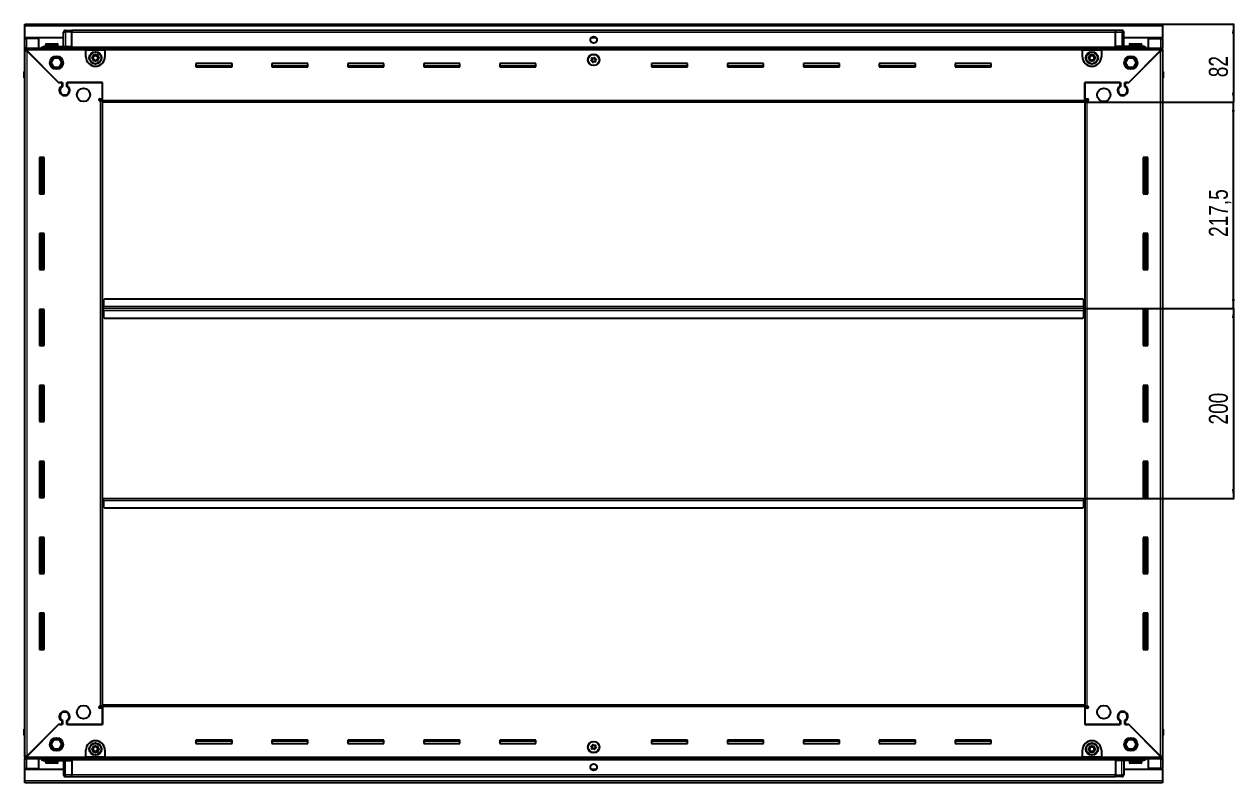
# Model space of a CAD drawing. Header units: millimetres. Extents: x 1319 to 6287, y -1438 to 1764.
# Drawn here: x 5012 to 6287, y 777 to 1576 of the extents above; entities that cross this region are included whole.
import ezdxf

# ---------------------------------------------------------------- set-up
doc = ezdxf.new("R2010")
doc.units = ezdxf.units.MM
doc.layers.add('FORMAT', color=7, linetype='Continuous')
doc.styles.add('SLDTEXTSTYLE0', font='TXT', dxfattribs={"width": 0.75})
doc.dimstyles.new('SLDDIMSTYLE0', dxfattribs={"dimtxt": 20, "dimasz": 10, "dimexe": 0, "dimexo": 0.0625, "dimgap": 5, "dimtad": 2, "dimdec": 1, "dimrnd": 1e-09, "dimzin": 12, "dimdsep": 46, "dimtxsty": 'SLDTEXTSTYLE0', "dimsah": 1, "dimcen": 0.09, "dimadec": 0, "dimazin": 3, "dimtfac": 1, "dimtofl": 0, "dimtmove": 0, "dimatfit": 3, "dimfxl": 0, "dimfrac": 2, "dimtolj": 1, "dimtzin": 12, "dimarcsym": 0})

# ---------------------------------------------------------------- blocks, each defined once
blk = doc.blocks.new('_D_6')
at = {"layer": 'FORMAT'}
for p, q in [((6211.4, 1575.8), (6286.9, 1575.8)), ((6285.9, 1575.8), (6285.9, 1493.8)), ((6129.4, 1493.8), (6286.9, 1493.8))]:
    blk.add_line(p, q, dxfattribs=at)
for points in [[(6285.9, 1575.8), (6284.4, 1565.8), (6287.4, 1565.8)], [(6285.9, 1493.8), (6287.4, 1503.8), (6284.4, 1503.8)]]:
    blk.add_solid(points, dxfattribs=at)
at = {"layer": 'FORMAT', "insert": (6260.1, 1520), "char_height": 20, "attachment_point": 1, "rotation": 90, "style": 'SLDTEXTSTYLE0'}
blk.add_mtext('82', dxfattribs=at)
blk = doc.blocks.new('_D_7')
at = {"layer": 'FORMAT'}
for p, q in [((6129.4, 1493.8), (6286.9, 1493.8)), ((6285.9, 1276.3), (6285.9, 1493.8)), ((6128.4, 1276.3), (6286.9, 1276.3))]:
    blk.add_line(p, q, dxfattribs=at)
for points in [[(6285.9, 1493.8), (6284.4, 1483.8), (6287.4, 1483.8)], [(6285.9, 1276.3), (6287.4, 1286.3), (6284.4, 1286.3)]]:
    blk.add_solid(points, dxfattribs=at)
at = {"layer": 'FORMAT', "insert": (6260.1, 1351.8), "char_height": 20, "attachment_point": 1, "rotation": 90, "style": 'SLDTEXTSTYLE0'}
blk.add_mtext('217,5', dxfattribs=at)
blk = doc.blocks.new('_D_8')
at = {"layer": 'FORMAT'}
for p, q in [((6128.4, 1276.3), (6286.9, 1276.3)), ((6285.9, 1276.3), (6285.9, 1076.3)), ((6128.4, 1076.3), (6286.9, 1076.3))]:
    blk.add_line(p, q, dxfattribs=at)
for points in [[(6285.9, 1276.3), (6284.4, 1266.3), (6287.4, 1266.3)], [(6285.9, 1076.3), (6287.4, 1086.3), (6284.4, 1086.3)]]:
    blk.add_solid(points, dxfattribs=at)
at = {"layer": 'FORMAT', "insert": (6260.1, 1154.2), "char_height": 20, "attachment_point": 1, "rotation": 90, "style": 'SLDTEXTSTYLE0'}
blk.add_mtext('200', dxfattribs=at)

msp = doc.modelspace()

# ---------------------------------------------------------------- linework, layer by layer
at = {"color": 7, "linetype": 'Continuous', "lineweight": 25}
for p, q in [((5012.39, 1573.72), (5012.39, 1575.82)), ((5012.39, 1575.82), (6211.39, 1575.82)), ((5012.39, 1561.32), (5012.39, 1573.72)), ((5055.39, 1569.32), (5061.89, 1569.32)), ((5055.39, 1569.32), (5061.89, 1569.32)), ((5061.89, 1569.32), (5061.89, 1569.32)), ((5061.89, 1569.32), (5061.89, 1569.32)), ((5061.89, 1569.32), (5061.89, 1567.32)), ((6161.89, 1569.17), (5061.89, 1569.17)), ((6161.89, 1569.32), (6161.89, 1569.32)), ((6168.39, 1569.32), (6161.89, 1569.32)), ((6168.39, 1569.32), (6161.89, 1569.32)), ((6161.89, 1569.32), (6161.89, 1567.32)), ((6211.39, 1575.82), (6211.39, 1573.72)), ((6211.39, 1573.72), (6211.39, 1561.32)), ((5053.39, 1561.32), (5012.39, 1561.32)), ((5012.39, 1560.82), (5012.39, 1561.32)), ((5012.39, 1550.57), (5012.39, 1560.82)), ((5012.39, 1560.82), (5014.49, 1560.82)), ((5013.89, 1560.82), (5013.89, 1561.32)), ((5027.39, 1560.82), (5014.49, 1560.82)), ((5027.39, 1550.57), (5027.39, 1560.82)), ((5053.39, 1552.32), (5053.39, 1567.32)), ((5054.07, 1568.82), (5054.07, 1568.82)), ((5061.89, 1552.32), (5061.89, 1567.32)), ((5614.76, 1561.32), (5609.02, 1561.32)), ((6161.89, 1552.32), (6161.89, 1567.32)), ((6170.39, 1567.32), (6170.39, 1567.32)), ((6170.39, 1552.32), (6170.39, 1567.32)), ((6211.39, 1561.32), (6170.39, 1561.32)), ((6196.39, 1550.57), (6196.39, 1560.82)), ((6196.39, 1560.82), (6209.29, 1560.82)), ((6209.29, 1560.82), (6211.39, 1560.82)), ((6209.89, 1560.82), (6209.89, 1561.32)), ((6211.39, 1560.82), (6211.39, 1561.32)), ((6211.39, 1560.82), (6211.39, 1550.57)), ((5012.39, 1549.07), (5012.39, 1550.57)), ((5012.39, 1550.57), (5013.39, 1550.57)), ((5012.39, 1548.57), (5012.39, 1549.07)), ((5012.39, 1549.07), (5013.39, 1549.07)), ((5012.39, 804.07), (5012.39, 1548.57)), ((5013.89, 1548.57), (5012.39, 1548.57)), ((5013.39, 1550.57), (5076.89, 1550.57)), ((5013.39, 1549.07), (5013.39, 1550.57)), ((5013.99, 1548.47), (5047.89, 1514.57)), ((5048.59, 1513.87), (5014.49, 1547.97)), ((5032.89, 1552.32), (5061.89, 1552.32)), ((5034.39, 1554.22), (5034.39, 1552.32)), ((5035.19, 1555.02), (5046.59, 1555.02)), ((5047.39, 1552.32), (5047.39, 1554.22)), ((5061.81, 1550.57), (5061.89, 1552.29)), ((5061.89, 1552.32), (5061.89, 1551.82)), ((5061.89, 1551.17), (6161.89, 1551.17)), ((5076.89, 1548.47), (5076.89, 1550.57)), ((5076.89, 1550.57), (5096.89, 1550.57)), ((5076.89, 1549.07), (5096.89, 1549.07)), ((5076.89, 1541.57), (5076.89, 1548.47)), ((5096.89, 1550.57), (5096.89, 1548.47)), ((5096.89, 1550.57), (6126.89, 1550.57)), ((5096.89, 1548.47), (5096.89, 1541.57)), ((6126.89, 1548.47), (6126.89, 1550.57)), ((6126.89, 1550.57), (6146.89, 1550.57)), ((6126.89, 1549.07), (6146.89, 1549.07)), ((6126.89, 1541.57), (6126.89, 1548.47)), ((6146.89, 1550.57), (6146.89, 1548.47)), ((6146.89, 1550.57), (6210.39, 1550.57)), ((6146.89, 1548.47), (6146.89, 1541.57)), ((6161.89, 1552.32), (6161.89, 1551.82)), ((6190.89, 1552.32), (6161.89, 1552.32)), ((6161.89, 1552.29), (6161.96, 1550.57)), ((6209.29, 1547.97), (6175.19, 1513.87)), ((6175.89, 1514.57), (6209.79, 1548.47)), ((6176.39, 1554.22), (6176.39, 1552.32)), ((6177.19, 1555.02), (6188.59, 1555.02)), ((6189.39, 1552.32), (6189.39, 1554.22)), ((6209.89, 1548.57), (6211.39, 1548.57)), ((6210.39, 1549.07), (6210.39, 1550.57)), ((6210.39, 1550.57), (6211.39, 1550.57)), ((6210.39, 1549.07), (6211.39, 1549.07)), ((6211.39, 1549.07), (6211.39, 1550.57)), ((6211.39, 1549.07), (6211.39, 1548.57)), ((6211.39, 1548.57), (6211.39, 804.07)), ((5230.89, 1534.32), (5192.89, 1534.32)), ((5192.89, 1534.32), (5192.89, 1530.82)), ((5230.89, 1531.57), (5192.89, 1531.57)), ((5192.89, 1530.82), (5230.89, 1530.82)), ((5230.89, 1530.82), (5230.89, 1534.32)), ((5310.89, 1534.32), (5272.89, 1534.32)), ((5272.89, 1534.32), (5272.89, 1530.82)), ((5310.89, 1531.57), (5272.89, 1531.57)), ((5272.89, 1530.82), (5310.89, 1530.82)), ((5310.89, 1530.82), (5310.89, 1534.32)), ((5390.89, 1534.32), (5352.89, 1534.32)), ((5352.89, 1534.32), (5352.89, 1530.82)), ((5390.89, 1531.57), (5352.89, 1531.57)), ((5352.89, 1530.82), (5390.89, 1530.82)), ((5390.89, 1530.82), (5390.89, 1534.32)), ((5470.89, 1534.32), (5432.89, 1534.32)), ((5432.89, 1534.32), (5432.89, 1530.82)), ((5470.89, 1531.57), (5432.89, 1531.57)), ((5432.89, 1530.82), (5470.89, 1530.82)), ((5470.89, 1530.82), (5470.89, 1534.32)), ((5550.89, 1534.32), (5512.89, 1534.32)), ((5512.89, 1534.32), (5512.89, 1530.82)), ((5550.89, 1531.57), (5512.89, 1531.57)), ((5512.89, 1530.82), (5550.89, 1530.82)), ((5550.89, 1530.82), (5550.89, 1534.32)), ((5710.89, 1534.32), (5672.89, 1534.32)), ((5672.89, 1534.32), (5672.89, 1530.82)), ((5710.89, 1531.57), (5672.89, 1531.57)), ((5672.89, 1530.82), (5710.89, 1530.82)), ((5710.89, 1530.82), (5710.89, 1534.32)), ((5790.89, 1534.32), (5752.89, 1534.32)), ((5752.89, 1534.32), (5752.89, 1530.82)), ((5790.89, 1531.57), (5752.89, 1531.57)), ((5752.89, 1530.82), (5790.89, 1530.82)), ((5790.89, 1530.82), (5790.89, 1534.32)), ((5870.89, 1534.32), (5832.89, 1534.32)), ((5832.89, 1534.32), (5832.89, 1530.82)), ((5870.89, 1531.57), (5832.89, 1531.57)), ((5832.89, 1530.82), (5870.89, 1530.82)), ((5870.89, 1530.82), (5870.89, 1534.32)), ((5950.89, 1534.32), (5912.89, 1534.32)), ((5912.89, 1534.32), (5912.89, 1530.82)), ((5950.89, 1531.57), (5912.89, 1531.57)), ((5912.89, 1530.82), (5950.89, 1530.82)), ((5950.89, 1530.82), (5950.89, 1534.32)), ((6030.89, 1534.32), (5992.89, 1534.32)), ((5992.89, 1534.32), (5992.89, 1530.82)), ((6030.89, 1531.57), (5992.89, 1531.57)), ((5992.89, 1530.82), (6030.89, 1530.82)), ((6030.89, 1530.82), (6030.89, 1534.32)), ((5011.89, 1525.82), (5011.89, 1519.32)), ((5011.89, 1519.32), (5011.89, 1525.82)), ((5011.89, 1519.32), (5011.89, 1519.32)), ((5012.39, 1519.32), (5011.89, 1519.32)), ((5012.04, 1519.32), (5012.04, 833.32)), ((6211.39, 1527.15), (6211.39, 1527.15)), ((6211.39, 1519.32), (6211.89, 1519.32)), ((6211.74, 833.32), (6211.74, 1519.32)), ((6211.89, 1525.82), (6211.89, 1519.32)), ((6211.89, 1519.32), (6211.89, 1525.82)), ((6211.89, 1519.32), (6211.89, 1519.32)), ((6211.89, 1519.32), (6211.89, 1519.32)), ((5047.89, 1514.57), (5052.09, 1514.57)), ((5049.29, 1514.57), (5048.59, 1513.87)), ((5051.39, 1514.57), (5049.29, 1514.57)), ((5051.39, 1514.57), (5051.39, 1510.68)), ((5052.09, 1514.57), (5052.09, 1510.29)), ((5056.69, 1514.57), (5094.39, 1514.57)), ((5056.69, 1510.29), (5056.69, 1514.57)), ((5057.39, 1510.68), (5057.39, 1514.57)), ((5094.39, 1514.57), (5057.39, 1514.57)), ((5094.39, 1495.92), (5094.39, 1514.57)), ((5094.39, 1497.32), (5094.39, 1514.57)), ((6129.39, 1514.57), (6167.09, 1514.57)), ((6129.39, 1495.92), (6129.39, 1514.57)), ((6129.39, 1514.57), (6129.39, 1497.32)), ((6166.39, 1514.57), (6129.39, 1514.57)), ((6166.39, 1514.57), (6166.39, 1510.68)), ((6167.09, 1514.57), (6167.09, 1510.29)), ((6171.69, 1514.57), (6175.89, 1514.57)), ((6171.69, 1510.29), (6171.69, 1514.57)), ((6174.49, 1514.57), (6172.39, 1514.57)), ((6172.39, 1510.68), (6172.39, 1514.57)), ((6175.19, 1513.87), (6174.49, 1514.57)), ((5052.39, 1501.71), (5052.39, 1500.95)), ((5091.54, 1497.32), (5094.39, 1497.32)), ((5092.29, 1495.32), (5091.54, 1495.32)), ((5092.29, 1495.32), (5094.39, 1495.32)), ((5094.39, 1496.32), (5092.39, 1496.32)), ((5092.39, 1496.32), (5092.39, 1495.32)), ((5094.39, 1493.82), (5094.39, 1495.92)), ((6129.39, 1493.82), (5094.39, 1493.82)), ((5094.39, 858.82), (5094.39, 1493.82)), ((6129.39, 1497.32), (6132.24, 1497.32)), ((6131.39, 1496.32), (6129.39, 1496.32)), ((6129.39, 1495.92), (6129.39, 1493.82)), ((6129.39, 1495.32), (6131.49, 1495.32)), ((6129.39, 1493.82), (6129.39, 858.82)), ((6131.39, 1495.32), (6131.39, 1496.32)), ((6132.24, 1495.32), (6131.49, 1495.32)), ((6171.39, 1501.71), (6171.39, 1500.95)), ((5032.89, 1435.32), (5027.89, 1435.32)), ((5027.89, 1435.32), (5027.89, 1397.32)), ((5030.04, 1397.32), (5030.04, 1435.32)), ((5031.83, 1397.32), (5031.83, 1435.32)), ((5031.87, 1397.32), (5031.87, 1435.32)), ((5032.89, 1397.32), (5032.89, 1435.32)), ((6190.89, 1435.32), (6190.89, 1397.32)), ((6195.89, 1435.32), (6190.89, 1435.32)), ((6191.91, 1435.32), (6191.91, 1397.32)), ((6191.95, 1435.32), (6191.95, 1397.32)), ((6193.74, 1435.32), (6193.74, 1397.32)), ((6195.89, 1397.32), (6195.89, 1435.32)), ((5027.89, 1397.32), (5032.89, 1397.32)), ((6190.89, 1397.32), (6195.89, 1397.32)), ((5032.89, 1355.32), (5027.89, 1355.32)), ((5027.89, 1355.32), (5027.89, 1317.32)), ((5030.04, 1317.32), (5030.04, 1355.32)), ((5031.83, 1317.32), (5031.83, 1355.32)), ((5031.87, 1317.32), (5031.87, 1355.32)), ((5032.89, 1317.32), (5032.89, 1355.32)), ((6190.89, 1355.32), (6190.89, 1317.32)), ((6195.89, 1355.32), (6190.89, 1355.32)), ((6191.91, 1355.32), (6191.91, 1317.32)), ((6191.95, 1355.32), (6191.95, 1317.32)), ((6193.74, 1355.32), (6193.74, 1317.32)), ((6195.89, 1317.32), (6195.89, 1355.32)), ((5027.89, 1317.32), (5032.89, 1317.32)), ((6190.89, 1317.32), (6195.89, 1317.32)), ((5095.14, 1276.32), (5094.39, 1276.32)), ((5095.39, 1279.17), (5095.14, 1279.17)), ((5095.14, 1279.17), (5095.14, 1276.32)), ((5095.14, 1276.32), (5095.14, 1273.47)), ((5096.39, 1286.32), (5095.39, 1285.32)), ((5095.39, 1285.32), (5095.39, 1278.42)), ((5095.39, 1276.32), (5095.39, 1278.42)), ((6128.39, 1276.32), (5095.39, 1276.32)), ((5095.39, 1274.22), (5095.39, 1276.32)), ((6127.39, 1286.32), (5096.39, 1286.32)), ((6128.39, 1285.32), (6127.39, 1286.32)), ((6128.39, 1278.42), (6128.39, 1285.32)), ((6128.64, 1279.17), (6128.39, 1279.17)), ((6128.39, 1278.42), (6128.39, 1276.32)), ((6128.39, 1276.32), (6128.39, 1274.22)), ((6128.64, 1276.32), (6128.64, 1279.17)), ((6129.39, 1276.32), (6128.64, 1276.32)), ((6128.64, 1273.47), (6128.64, 1276.32)), ((5032.89, 1275.32), (5027.89, 1275.32)), ((5027.89, 1275.32), (5027.89, 1237.32)), ((5030.04, 1237.32), (5030.04, 1275.32)), ((5031.83, 1237.32), (5031.83, 1275.32)), ((5031.87, 1237.32), (5031.87, 1275.32)), ((5032.89, 1237.32), (5032.89, 1275.32)), ((5095.14, 1273.47), (5095.39, 1273.47)), ((5095.39, 1274.22), (5095.39, 1267.32)), ((5095.39, 1267.32), (5096.39, 1266.32)), ((5096.39, 1266.32), (6127.39, 1266.32)), ((6127.39, 1266.32), (6128.39, 1267.32)), ((6128.39, 1267.32), (6128.39, 1274.22)), ((6128.39, 1273.47), (6128.64, 1273.47)), ((6190.89, 1275.32), (6190.89, 1237.32)), ((6195.89, 1275.32), (6190.89, 1275.32)), ((6191.91, 1275.32), (6191.91, 1237.32)), ((6191.95, 1275.32), (6191.95, 1237.32)), ((6193.74, 1275.32), (6193.74, 1237.32)), ((6195.89, 1237.32), (6195.89, 1275.32)), ((5027.89, 1237.32), (5032.89, 1237.32)), ((6190.89, 1237.32), (6195.89, 1237.32)), ((5032.89, 1195.32), (5027.89, 1195.32)), ((5027.89, 1195.32), (5027.89, 1157.32)), ((5030.04, 1157.32), (5030.04, 1195.32)), ((5031.83, 1157.32), (5031.83, 1195.32)), ((5031.87, 1157.32), (5031.87, 1195.32)), ((5032.89, 1157.32), (5032.89, 1195.32)), ((6190.89, 1195.32), (6190.89, 1157.32)), ((6195.89, 1195.32), (6190.89, 1195.32)), ((6191.91, 1195.32), (6191.91, 1157.32)), ((6191.95, 1195.32), (6191.95, 1157.32)), ((6193.74, 1195.32), (6193.74, 1157.32)), ((6195.89, 1157.32), (6195.89, 1195.32)), ((5027.89, 1157.32), (5032.89, 1157.32)), ((6190.89, 1157.32), (6195.89, 1157.32)), ((5032.89, 1115.32), (5027.89, 1115.32)), ((5027.89, 1115.32), (5027.89, 1077.32)), ((5030.04, 1077.32), (5030.04, 1115.32)), ((5031.83, 1077.32), (5031.83, 1115.32)), ((5031.87, 1077.32), (5031.87, 1115.32)), ((5032.89, 1077.32), (5032.89, 1115.32)), ((6190.89, 1115.32), (6190.89, 1077.32)), ((6195.89, 1115.32), (6190.89, 1115.32)), ((6191.91, 1115.32), (6191.91, 1077.32)), ((6191.95, 1115.32), (6191.95, 1077.32)), ((6193.74, 1115.32), (6193.74, 1077.32)), ((6195.89, 1077.32), (6195.89, 1115.32)), ((5027.89, 1077.32), (5032.89, 1077.32)), ((5094.39, 1076.32), (5095.14, 1076.32)), ((5095.14, 1076.32), (5095.14, 1073.47)), ((5095.14, 1073.47), (5095.39, 1073.47)), ((5095.39, 1074.22), (5095.39, 1076.32)), ((5095.39, 1076.32), (6128.39, 1076.32)), ((5095.39, 1074.22), (5095.39, 1067.32)), ((6128.39, 1076.32), (6128.39, 1074.22)), ((6128.39, 1067.32), (6128.39, 1074.22)), ((6128.39, 1073.47), (6128.64, 1073.47)), ((6128.64, 1073.47), (6128.64, 1076.32)), ((6128.64, 1076.32), (6129.39, 1076.32)), ((6190.89, 1077.32), (6195.89, 1077.32)), ((5095.39, 1067.32), (5096.39, 1066.32)), ((5096.39, 1066.32), (6127.39, 1066.32)), ((6127.39, 1066.32), (6128.39, 1067.32)), ((5032.89, 1035.32), (5027.89, 1035.32)), ((5027.89, 1035.32), (5027.89, 997.32)), ((5030.04, 997.32), (5030.04, 1035.32)), ((5031.83, 997.32), (5031.83, 1035.32)), ((5031.87, 997.32), (5031.87, 1035.32)), ((5032.89, 997.32), (5032.89, 1035.32)), ((6190.89, 1035.32), (6190.89, 997.32)), ((6195.89, 1035.32), (6190.89, 1035.32)), ((6191.91, 1035.32), (6191.91, 997.32)), ((6191.95, 1035.32), (6191.95, 997.32)), ((6193.74, 1035.32), (6193.74, 997.32)), ((6195.89, 997.32), (6195.89, 1035.32)), ((5027.89, 997.32), (5032.89, 997.32)), ((6190.89, 997.32), (6195.89, 997.32)), ((5032.89, 955.32), (5027.89, 955.32)), ((5027.89, 955.32), (5027.89, 917.32)), ((5030.04, 917.32), (5030.04, 955.32)), ((5031.83, 917.32), (5031.83, 955.32)), ((5031.87, 917.32), (5031.87, 955.32)), ((5032.89, 917.32), (5032.89, 955.32)), ((6190.89, 955.32), (6190.89, 917.32)), ((6195.89, 955.32), (6190.89, 955.32)), ((6191.91, 955.32), (6191.91, 917.32)), ((6191.95, 955.32), (6191.95, 917.32)), ((6193.74, 955.32), (6193.74, 917.32)), ((6195.89, 917.32), (6195.89, 955.32)), ((5027.89, 917.32), (5032.89, 917.32)), ((6190.89, 917.32), (6195.89, 917.32)), ((5091.54, 857.32), (5092.29, 857.32)), ((5094.39, 855.32), (5091.54, 855.32)), ((5094.39, 857.32), (5092.29, 857.32)), ((5092.39, 857.32), (5092.39, 856.32)), ((5092.39, 856.32), (5094.39, 856.32)), ((5094.39, 856.72), (5094.39, 858.82)), ((5094.39, 858.82), (6129.39, 858.82)), ((5094.39, 856.72), (5094.39, 838.07)), ((5094.39, 838.07), (5094.39, 855.32)), ((6129.39, 858.82), (6129.39, 856.72)), ((6131.49, 857.32), (6129.39, 857.32)), ((6129.39, 856.72), (6129.39, 838.07)), ((6129.39, 856.32), (6131.39, 856.32)), ((6129.39, 855.32), (6129.39, 838.07)), ((6132.24, 855.32), (6129.39, 855.32)), ((6131.39, 856.32), (6131.39, 857.32)), ((6131.49, 857.32), (6132.24, 857.32)), ((5051.39, 841.96), (5051.39, 838.07)), ((5052.09, 842.36), (5052.09, 838.07)), ((5052.39, 851.7), (5052.39, 850.94)), ((5056.69, 838.07), (5056.69, 842.36)), ((5057.39, 838.07), (5057.39, 841.96)), ((6166.39, 841.96), (6166.39, 838.07)), ((6167.09, 842.36), (6167.09, 838.07)), ((6171.39, 851.7), (6171.39, 850.94)), ((6171.69, 838.07), (6171.69, 842.36)), ((6172.39, 838.07), (6172.39, 841.96)), ((5011.89, 833.32), (5011.89, 833.32)), ((5011.89, 826.82), (5011.89, 833.32)), ((5011.89, 833.32), (5011.89, 833.32)), ((5011.89, 833.32), (5011.89, 826.82)), ((5012.39, 833.32), (5011.89, 833.32)), ((5047.89, 838.07), (5013.99, 804.17)), ((5014.49, 804.67), (5048.59, 838.77)), ((5052.09, 838.07), (5047.89, 838.07)), ((5048.59, 838.77), (5049.29, 838.07)), ((5049.29, 838.07), (5051.39, 838.07)), ((5094.39, 838.07), (5056.69, 838.07)), ((5057.39, 838.07), (5094.39, 838.07)), ((6167.09, 838.07), (6129.39, 838.07)), ((6129.39, 838.07), (6166.39, 838.07)), ((6175.89, 838.07), (6171.69, 838.07)), ((6172.39, 838.07), (6174.49, 838.07)), ((6174.49, 838.07), (6175.19, 838.77)), ((6175.19, 838.77), (6209.29, 804.67)), ((6209.79, 804.17), (6175.89, 838.07)), ((6211.39, 833.32), (6211.89, 833.32)), ((6211.89, 833.32), (6211.89, 833.32)), ((6211.89, 826.82), (6211.89, 833.32)), ((6211.89, 833.32), (6211.89, 826.82)), ((5012.39, 825.5), (5012.39, 825.5)), ((5230.89, 821.82), (5192.89, 821.82)), ((5192.89, 821.82), (5192.89, 818.32)), ((5192.89, 821.07), (5230.89, 821.07)), ((5192.89, 818.32), (5230.89, 818.32)), ((5230.89, 818.32), (5230.89, 821.82)), ((5310.89, 821.82), (5272.89, 821.82)), ((5272.89, 821.82), (5272.89, 818.32)), ((5272.89, 821.07), (5310.89, 821.07)), ((5272.89, 818.32), (5310.89, 818.32)), ((5310.89, 818.32), (5310.89, 821.82)), ((5390.89, 821.82), (5352.89, 821.82)), ((5352.89, 821.82), (5352.89, 818.32)), ((5352.89, 821.07), (5390.89, 821.07)), ((5352.89, 818.32), (5390.89, 818.32)), ((5390.89, 818.32), (5390.89, 821.82)), ((5470.89, 821.82), (5432.89, 821.82)), ((5432.89, 821.82), (5432.89, 818.32)), ((5432.89, 821.07), (5470.89, 821.07)), ((5432.89, 818.32), (5470.89, 818.32)), ((5470.89, 818.32), (5470.89, 821.82)), ((5550.89, 821.82), (5512.89, 821.82)), ((5512.89, 821.82), (5512.89, 818.32)), ((5512.89, 821.07), (5550.89, 821.07)), ((5512.89, 818.32), (5550.89, 818.32)), ((5550.89, 818.32), (5550.89, 821.82)), ((5710.89, 821.82), (5672.89, 821.82)), ((5672.89, 821.82), (5672.89, 818.32)), ((5672.89, 821.07), (5710.89, 821.07)), ((5672.89, 818.32), (5710.89, 818.32)), ((5710.89, 818.32), (5710.89, 821.82)), ((5790.89, 821.82), (5752.89, 821.82)), ((5752.89, 821.82), (5752.89, 818.32)), ((5752.89, 821.07), (5790.89, 821.07)), ((5752.89, 818.32), (5790.89, 818.32)), ((5790.89, 818.32), (5790.89, 821.82)), ((5870.89, 821.82), (5832.89, 821.82)), ((5832.89, 821.82), (5832.89, 818.32)), ((5832.89, 821.07), (5870.89, 821.07)), ((5832.89, 818.32), (5870.89, 818.32)), ((5870.89, 818.32), (5870.89, 821.82)), ((5950.89, 821.82), (5912.89, 821.82)), ((5912.89, 821.82), (5912.89, 818.32)), ((5912.89, 821.07), (5950.89, 821.07)), ((5912.89, 818.32), (5950.89, 818.32)), ((5950.89, 818.32), (5950.89, 821.82)), ((6030.89, 821.82), (5992.89, 821.82)), ((5992.89, 821.82), (5992.89, 818.32)), ((5992.89, 821.07), (6030.89, 821.07)), ((5992.89, 818.32), (6030.89, 818.32)), ((6030.89, 818.32), (6030.89, 821.82)), ((5012.39, 803.57), (5012.39, 804.07)), ((5013.89, 804.07), (5012.39, 804.07)), ((5076.89, 804.17), (5076.89, 811.07)), ((5076.89, 802.07), (5076.89, 804.17)), ((5096.89, 811.07), (5096.89, 804.17)), ((5096.89, 804.17), (5096.89, 802.07)), ((6126.89, 804.17), (6126.89, 811.07)), ((6126.89, 802.07), (6126.89, 804.17)), ((6146.89, 811.07), (6146.89, 804.17)), ((6146.89, 804.17), (6146.89, 802.07)), ((6209.89, 804.07), (6211.39, 804.07)), ((6211.39, 804.07), (6211.39, 803.57)), ((5012.39, 803.57), (5012.39, 802.07)), ((5013.39, 803.57), (5012.39, 803.57)), ((5012.39, 791.82), (5012.39, 802.07)), ((5013.39, 802.07), (5012.39, 802.07)), ((5014.49, 791.82), (5012.39, 791.82)), ((5012.39, 791.32), (5012.39, 791.82)), ((5012.39, 778.92), (5012.39, 791.32)), ((5012.39, 791.32), (5053.39, 791.32)), ((5013.39, 803.57), (5013.39, 802.07)), ((5076.89, 802.07), (5013.39, 802.07)), ((5013.89, 791.32), (5013.89, 791.82)), ((5014.49, 791.82), (5027.39, 791.82)), ((5027.39, 791.82), (5027.39, 802.07)), ((5032.89, 800.32), (5061.89, 800.32)), ((5034.39, 800.32), (5034.39, 798.42)), ((5038.96, 797.62), (5035.19, 797.62)), ((5046.59, 797.62), (5038.96, 797.62)), ((5047.39, 798.42), (5047.39, 800.32)), ((5053.39, 800.32), (5053.39, 785.32)), ((5061.89, 800.36), (5061.81, 802.07)), ((6161.89, 801.47), (5061.89, 801.47)), ((5061.89, 800.32), (5061.89, 800.82)), ((5061.89, 800.32), (5061.89, 785.32)), ((5096.89, 803.57), (5076.89, 803.57)), ((5096.89, 802.07), (5076.89, 802.07)), ((6126.89, 802.07), (5096.89, 802.07)), ((5609.02, 791.32), (5614.76, 791.32)), ((6146.89, 803.57), (6126.89, 803.57)), ((6146.89, 802.07), (6126.89, 802.07)), ((6210.39, 802.07), (6146.89, 802.07)), ((6161.96, 802.07), (6161.89, 800.36)), ((6161.89, 800.32), (6161.89, 800.82)), ((6190.89, 800.32), (6161.89, 800.32)), ((6161.89, 800.32), (6161.89, 785.32)), ((6170.39, 800.32), (6170.39, 785.32)), ((6170.39, 791.32), (6211.39, 791.32)), ((6176.39, 800.32), (6176.39, 798.42)), ((6184.18, 797.62), (6177.19, 797.62)), ((6188.59, 797.62), (6184.18, 797.62)), ((6189.39, 798.42), (6189.39, 800.32)), ((6196.39, 791.82), (6196.39, 802.07)), ((6209.29, 791.82), (6196.39, 791.82)), ((6211.39, 791.82), (6209.29, 791.82)), ((6209.89, 791.32), (6209.89, 791.82)), ((6210.39, 803.57), (6210.39, 802.07)), ((6211.39, 803.57), (6210.39, 803.57)), ((6211.39, 802.07), (6210.39, 802.07)), ((6211.39, 803.57), (6211.39, 802.07)), ((6211.39, 802.07), (6211.39, 791.82)), ((6211.39, 791.32), (6211.39, 791.82)), ((6211.39, 791.32), (6211.39, 778.92)), ((5012.39, 776.82), (5012.39, 778.92)), ((5053.39, 785.32), (5053.39, 785.32)), ((5055.39, 783.32), (5061.89, 783.32)), ((5055.39, 783.32), (5061.89, 783.32)), ((5061.89, 783.32), (5061.89, 785.32)), ((5061.89, 783.47), (6161.89, 783.47)), ((5061.89, 783.32), (5061.89, 783.32)), ((6161.89, 783.32), (6161.89, 785.32)), ((6161.89, 783.32), (6161.89, 783.32)), ((6168.39, 783.32), (6161.89, 783.32)), ((6161.89, 783.32), (6161.89, 783.32)), ((6168.39, 783.32), (6161.89, 783.32)), ((6169.71, 783.82), (6169.71, 783.82)), ((6211.39, 778.92), (6211.39, 776.82)), ((6211.39, 776.82), (5012.39, 776.82))]:
    msp.add_line(p, q, dxfattribs=at)
at = {"color": 8, "linetype": 'Continuous', "lineweight": 18}
for p, q in [((6211.39, 1573.72), (5012.39, 1573.72)), ((5055.39, 1569.32), (5055.39, 1567.32)), ((6168.39, 1569.32), (6168.39, 1567.32)), ((5014.49, 1560.82), (5014.49, 1561.32)), ((5014.49, 1550.57), (5014.49, 1560.82)), ((5053.39, 1567.32), (5055.39, 1567.32)), ((5055.39, 1567.32), (5055.39, 1552.32)), ((5061.89, 1567.32), (5055.39, 1567.32)), ((6161.89, 1567.17), (5061.89, 1567.17)), ((6161.89, 1567.32), (6168.39, 1567.32)), ((6170.39, 1567.32), (6168.39, 1567.32)), ((6168.39, 1567.32), (6168.39, 1552.32)), ((6209.29, 1561.32), (6209.29, 1560.82)), ((6209.29, 1560.82), (6209.29, 1550.57)), ((5076.89, 1548.47), (5013.99, 1548.47)), ((5014.49, 1547.97), (5014.49, 804.67)), ((5034.39, 1554.22), (5047.39, 1554.22)), ((6161.89, 1551.82), (5061.89, 1551.82)), ((6161.89, 1550.59), (5061.89, 1550.59)), ((5076.89, 1548.47), (5096.89, 1548.47)), ((6126.89, 1548.47), (5096.89, 1548.47)), ((6126.89, 1548.47), (6146.89, 1548.47)), ((6209.79, 1548.47), (6146.89, 1548.47)), ((6176.39, 1554.22), (6189.39, 1554.22)), ((6209.29, 804.67), (6209.29, 1547.97)), ((5012.39, 1525.82), (5011.89, 1525.82)), ((6211.39, 1525.82), (6211.89, 1525.82)), ((5092.29, 857.32), (5092.29, 1495.32)), ((5094.39, 1495.92), (6129.39, 1495.92)), ((6131.49, 1495.32), (6131.49, 857.32)), ((5029.39, 1435.32), (5029.39, 1397.32)), ((5030.62, 1435.32), (5030.62, 1397.32)), ((6193.15, 1397.32), (6193.15, 1435.32)), ((6194.39, 1397.32), (6194.39, 1435.32)), ((5029.39, 1355.32), (5029.39, 1317.32)), ((5030.62, 1355.32), (5030.62, 1317.32)), ((6193.15, 1317.32), (6193.15, 1355.32)), ((6194.39, 1317.32), (6194.39, 1355.32)), ((6128.39, 1278.42), (5095.39, 1278.42)), ((5029.39, 1275.32), (5029.39, 1237.32)), ((5030.62, 1275.32), (5030.62, 1237.32)), ((5095.39, 1274.22), (6128.39, 1274.22)), ((6193.15, 1237.32), (6193.15, 1275.32)), ((6194.39, 1237.32), (6194.39, 1275.32)), ((5029.39, 1195.32), (5029.39, 1157.32)), ((5030.62, 1195.32), (5030.62, 1157.32)), ((6193.15, 1157.32), (6193.15, 1195.32)), ((6194.39, 1157.32), (6194.39, 1195.32)), ((5029.39, 1115.32), (5029.39, 1077.32)), ((5030.62, 1115.32), (5030.62, 1077.32)), ((6193.15, 1077.32), (6193.15, 1115.32)), ((6194.39, 1077.32), (6194.39, 1115.32)), ((5095.39, 1074.22), (6128.39, 1074.22)), ((5029.39, 1035.32), (5029.39, 997.32)), ((5030.62, 1035.32), (5030.62, 997.32)), ((6193.15, 997.32), (6193.15, 1035.32)), ((6194.39, 997.32), (6194.39, 1035.32)), ((5029.39, 955.32), (5029.39, 917.32)), ((5030.62, 955.32), (5030.62, 917.32)), ((6193.15, 917.32), (6193.15, 955.32)), ((6194.39, 917.32), (6194.39, 955.32)), ((6129.39, 856.72), (5094.39, 856.72)), ((5012.39, 826.82), (5011.89, 826.82)), ((6211.39, 826.82), (6211.89, 826.82)), ((5013.99, 804.17), (5076.89, 804.17)), ((5096.89, 804.17), (5076.89, 804.17)), ((5096.89, 804.17), (6126.89, 804.17)), ((6146.89, 804.17), (6126.89, 804.17)), ((6146.89, 804.17), (6209.79, 804.17)), ((5014.49, 791.82), (5014.49, 802.07)), ((5014.49, 791.32), (5014.49, 791.82)), ((5038.69, 798.42), (5034.39, 798.42)), ((5047.39, 798.42), (5038.69, 798.42)), ((5055.39, 785.32), (5055.39, 800.32)), ((5061.89, 802.06), (6161.89, 802.06)), ((5061.89, 800.82), (6161.89, 800.82)), ((6168.39, 785.32), (6168.39, 800.32)), ((6184.36, 798.42), (6176.39, 798.42)), ((6189.39, 798.42), (6184.36, 798.42)), ((6209.29, 802.07), (6209.29, 791.82)), ((6209.29, 791.82), (6209.29, 791.32)), ((6211.39, 778.92), (5012.39, 778.92)), ((5053.39, 785.32), (5055.39, 785.32)), ((5055.39, 783.32), (5055.39, 785.32)), ((5061.89, 785.32), (5055.39, 785.32)), ((5061.89, 785.47), (6161.89, 785.47)), ((6161.89, 785.32), (6168.39, 785.32)), ((6170.39, 785.32), (6168.39, 785.32)), ((6168.39, 783.32), (6168.39, 785.32))]:
    msp.add_line(p, q, dxfattribs=at)
at = {"color": 7, "linetype": 'Continuous', "lineweight": 25, "flags": 128}
msp.add_lwpolyline([(6170.24, 1568.08), (6170.35, 1567.71), (6170.39, 1567.32)], dxfattribs=at)
at = {"color": 7, "linetype": 'Continuous', "lineweight": 25}
for centre, radius in [((5611.89, 1559.32), 3.5), ((5086.89, 1540.32), 6.5), ((5086.89, 1540.32), 3.46), ((5611.89, 1538.32), 6), ((5611.89, 1538.17), 5.79), ((6136.89, 1540.32), 6.5), ((6136.89, 1540.32), 3.46), ((5045.89, 1535.32), 7), ((5045.89, 1535.32), 6.03), ((5045.89, 1535.32), 5.1), ((5611.89, 1538.17), 1.85), ((6177.89, 1535.32), 7), ((6177.89, 1535.32), 6.03), ((6177.89, 1535.32), 5.1), ((5074.39, 1501.32), 7), ((6149.39, 1501.32), 7), ((5074.39, 851.32), 7), ((6149.39, 851.32), 7), ((5045.89, 817.32), 7), ((5045.89, 817.32), 6.02), ((5045.89, 817.32), 5.1), ((5086.89, 812.32), 6.5), ((5611.89, 814.32), 6), ((5611.89, 814.47), 5.79), ((6136.89, 812.32), 6.5), ((6177.89, 817.32), 7), ((6177.89, 817.32), 6.03), ((6177.89, 817.32), 5.1), ((5086.89, 812.32), 3.46), ((5611.89, 814.47), 1.85), ((6136.89, 812.32), 3.46), ((5611.89, 793.32), 3.5)]:
    msp.add_circle(centre, radius, dxfattribs=at)
at = {"color": 8, "linetype": 'Continuous', "lineweight": 18}
for centre in [(5086.89, 1540.32), (6136.89, 1540.32), (5086.89, 812.32), (6136.89, 812.32)]:
    msp.add_circle(centre, 5.7, dxfattribs=at)
at = {"color": 7, "linetype": 'Continuous', "lineweight": 25}
for centre, radius, start, end in [((5055.39, 1567.32), 2, 90, 180), ((5055.39, 1567.32), 2, 90, 131.40962), ((6168.39, 1567.32), 2, 0, 90), ((5035.19, 1554.22), 0.8, 90, 180), ((5046.59, 1554.22), 0.8, 0, 90), ((5053.19, 1552.52), 0.2, 270, 0), ((6170.59, 1552.52), 0.2, 180, 270), ((6177.19, 1554.22), 0.8, 90, 180), ((6188.59, 1554.22), 0.8, 0, 90), ((5086.89, 1541.57), 10, 180, 270), ((5086.89, 1540.32), 2.5, 134.01559, 194.01559), ((5086.89, 1540.32), 2.5, 194.01559, 254.01559), ((5086.89, 1540.32), 2.5, 74.01559, 134.01559), ((5086.89, 1540.32), 2.5, 254.01559, 314.01559), ((5086.89, 1541.57), 10, 270, 0), ((5086.89, 1540.32), 2.5, 14.01559, 74.01559), ((5086.89, 1540.32), 2.5, 314.01559, 14.01559), ((6136.89, 1541.57), 10, 180, 270), ((6136.89, 1540.32), 2.5, 160.11158, 220.11158), ((6136.89, 1540.32), 2.5, 100.11158, 160.11158), ((6136.89, 1540.32), 2.5, 220.11158, 280.11158), ((6136.89, 1540.32), 2.5, 40.11158, 100.11158), ((6136.89, 1541.57), 10, 270, 0), ((6136.89, 1540.32), 2.5, 280.11158, 340.11158), ((6136.89, 1540.32), 2.5, 340.11158, 40.11158), ((5013.89, 1525.82), 2, 138.57492, 180), ((5013.89, 1525.82), 2, 138.59038, 180), ((6209.89, 1525.82), 2, 0, 41.39416), ((5054.39, 1506.07), 5.5, 123.05573, 56.94427), ((5054.39, 1506.07), 4.8, 118.63099, 61.36901), ((6169.39, 1506.07), 5.5, 123.05573, 56.94427), ((6169.39, 1506.07), 4.8, 118.63099, 61.36901), ((5091.54, 1496.32), 1, 90, 270), ((6132.24, 1496.32), 1, 270, 90), ((5091.54, 856.32), 1, 90, 270), ((6132.24, 856.32), 1, 270, 90), ((5054.39, 846.57), 5.5, 303.05573, 236.94427), ((5054.39, 846.57), 4.8, 298.63099, 241.36901), ((6169.39, 846.57), 5.5, 303.05573, 236.94427), ((6169.39, 846.57), 4.8, 298.63099, 241.36901), ((5013.89, 826.82), 2, 180, 221.39416), ((5086.89, 811.07), 10, 90, 180), ((5086.89, 811.07), 10, 0, 90), ((6136.89, 811.07), 10, 90, 180), ((6136.89, 811.07), 10, 0, 90), ((6209.89, 826.82), 2, 318.59038, 0), ((5086.89, 812.32), 2.5, 127.47401, 187.47401), ((5086.89, 812.32), 2.5, 187.47401, 247.47401), ((5086.89, 812.32), 2.5, 67.47401, 127.47401), ((5086.89, 812.32), 2.5, 247.47401, 307.47401), ((5086.89, 812.32), 2.5, 7.47401, 67.47401), ((5086.89, 812.32), 2.5, 307.47401, 7.47401), ((6136.89, 812.32), 2.5, 147.04236, 207.04236), ((6136.89, 812.32), 2.5, 207.04236, 267.04236), ((6136.89, 812.32), 2.5, 87.04236, 147.04236), ((6136.89, 812.32), 2.5, 267.04236, 327.04236), ((6136.89, 812.32), 2.5, 27.04236, 87.04236), ((6136.89, 812.32), 2.5, 327.04236, 27.04236), ((5035.19, 798.42), 0.8, 180, 270), ((5046.59, 798.42), 0.8, 270, 360), ((5053.19, 800.12), 0.2, 0, 90), ((6170.59, 800.12), 0.2, 90, 180), ((6177.19, 798.42), 0.8, 180, 270), ((6188.59, 798.42), 0.8, 270, 360), ((5055.39, 785.32), 2, 180, 270), ((5055.39, 785.32), 2, 180, 270), ((6168.39, 785.32), 2, 270, 0)]:
    msp.add_arc(centre, radius, start, end, dxfattribs=at)
for points, knots in [([(5012.39, 1548.57), (5012.42, 1548.53), (5012.47, 1548.44), (5012.86, 1548.3), (5013.42, 1548.17), (5014, 1548.06), (5014.36, 1548), (5014.49, 1547.97)], [0, 0, 0, 0, 0.2302553, 0.4485219, 0.6667858, 0.8850496, 1, 1, 1, 1]), ([(5013.99, 1548.47), (5013.94, 1548.73), (5013.85, 1549.22), (5013.72, 1549.86), (5013.59, 1550.33), (5013.48, 1550.55), (5013.41, 1550.57), (5013.39, 1550.57)], [0, 0, 0, 0, 0.2302553, 0.4485219, 0.6667858, 0.8850496, 1, 1, 1, 1]), ([(5029.67, 1550.57), (5029.79, 1550.77), (5030.18, 1551.42), (5031.33, 1552.13), (5032.37, 1552.26), (5032.89, 1552.32)], [0, 0, 0, 0, 0.18224985, 0.59112493, 1, 1, 1, 1]), ([(5061.89, 1552.32), (5061.89, 1552.29), (5061.89, 1552.21), (5061.89, 1551.59), (5061.89, 1551.03), (5061.89, 1550.66), (5061.89, 1550.65)], [0, 0, 0, 0, 0.3302672, 0.6605344, 0.9908016, 1, 1, 1, 1]), ([(6161.89, 1552.32), (6161.89, 1552.29), (6161.89, 1552.21), (6161.89, 1551.59), (6161.89, 1551.03), (6161.89, 1550.66), (6161.89, 1550.65)], [0, 0, 0, 0, 0.3302662, 0.6605324, 0.9907986, 1, 1, 1, 1]), ([(6194.1, 1550.57), (6193.98, 1550.77), (6193.6, 1551.42), (6192.44, 1552.13), (6191.41, 1552.26), (6190.89, 1552.32)], [0, 0, 0, 0, 0.1822499, 0.5911249, 1, 1, 1, 1]), ([(6209.29, 1547.97), (6209.54, 1548.02), (6210.04, 1548.11), (6210.68, 1548.24), (6211.14, 1548.37), (6211.36, 1548.48), (6211.38, 1548.55), (6211.39, 1548.57)], [0, 0, 0, 0, 0.23025534, 0.4485219, 0.6667858, 0.88504963, 1, 1, 1, 1]), ([(6210.39, 1550.57), (6210.34, 1550.55), (6210.25, 1550.49), (6210.12, 1550.1), (6209.99, 1549.54), (6209.88, 1548.96), (6209.81, 1548.6), (6209.79, 1548.47)], [0, 0, 0, 0, 0.2302553, 0.4485219, 0.6667858, 0.8850496, 1, 1, 1, 1]), ([(5084.11, 1541.12), (5084.48, 1541.48), (5085.18, 1542.15), (5085.87, 1542.81), (5086.19, 1543.12)], [0, 0, 0, 0, 0.5346859, 1, 1, 1, 1]), ([(5084.81, 1538.32), (5084.73, 1538.65), (5084.53, 1539.45), (5084.29, 1540.42), (5084.14, 1541), (5084.11, 1541.12)], [0, 0, 0, 0, 0.3629006, 0.8668753, 1, 1, 1, 1]), ([(5087.59, 1537.52), (5087.09, 1537.66), (5086.16, 1537.93), (5085.24, 1538.19), (5084.81, 1538.32)], [0, 0, 0, 0, 0.5346859, 1, 1, 1, 1]), ([(5086.19, 1543.12), (5086.69, 1542.98), (5087.61, 1542.72), (5088.54, 1542.45), (5088.96, 1542.33)], [0, 0, 0, 0, 0.5346859, 1, 1, 1, 1]), ([(5089.66, 1539.53), (5089.29, 1539.17), (5088.6, 1538.5), (5087.91, 1537.83), (5087.59, 1537.52)], [0, 0, 0, 0, 0.5346859, 1, 1, 1, 1]), ([(5088.96, 1542.33), (5088.99, 1542.21), (5089.14, 1541.63), (5089.38, 1540.66), (5089.58, 1539.86), (5089.66, 1539.53)], [0, 0, 0, 0, 0.1331247, 0.6370994, 1, 1, 1, 1]), ([(5610, 1540.24), (5610, 1540.23), (5609.98, 1540.21), (5609.97, 1540.15), (5609.98, 1540.01), (5610.08, 1539.64), (5610.22, 1539.11), (5610.05, 1538.5), (5609.69, 1538.13), (5609.39, 1537.88), (5609.21, 1537.72), (5609.16, 1537.64), (5609.15, 1537.6), (5609.15, 1537.57), (5609.17, 1537.54), (5609.22, 1537.49), (5609.47, 1537.39), (5609.94, 1537.29), (5610.58, 1536.98), (5610.83, 1536.31), (5610.89, 1535.84), (5610.96, 1535.58), (5611, 1535.53), (5611.03, 1535.51), (5611.06, 1535.5), (5611.09, 1535.51), (5611.13, 1535.52), (5611.2, 1535.57), (5611.37, 1535.72), (5611.64, 1535.99), (5612.04, 1536.31), (5612.67, 1536.42), (5613.18, 1536.23), (5613.54, 1536.1), (5613.69, 1536.07), (5613.75, 1536.09), (5613.78, 1536.1), (5613.8, 1536.13), (5613.81, 1536.19), (5613.8, 1536.34), (5613.7, 1536.71), (5613.56, 1537.23), (5613.73, 1537.84), (5614.09, 1538.21), (5614.39, 1538.46), (5614.56, 1538.63), (5614.62, 1538.71), (5614.63, 1538.75), (5614.62, 1538.78), (5614.61, 1538.81), (5614.55, 1538.85), (5614.3, 1538.95), (5613.84, 1539.06), (5613.2, 1539.37), (5612.95, 1540.03), (5612.89, 1540.51), (5612.82, 1540.76), (5612.77, 1540.82), (5612.75, 1540.84), (5612.72, 1540.85), (5612.68, 1540.84), (5612.64, 1540.82), (5612.57, 1540.78), (5612.4, 1540.63), (5612.14, 1540.36), (5611.73, 1540.04), (5611.11, 1539.93), (5610.6, 1540.11), (5610.23, 1540.25), (5610.09, 1540.27), (5610.03, 1540.26), (5610.01, 1540.25), (5610, 1540.24)], [0, 0, 0, 0, 0.0020087, 0.00442, 0.0093647, 0.0255282, 0.0677053, 0.0957862, 0.1246456, 0.1503415, 0.1605194, 0.1633943, 0.1656965, 0.1672448, 0.1688741, 0.1707699, 0.1786058, 0.2119941, 0.2499945, 0.2879948, 0.3213831, 0.329219, 0.3311148, 0.3327441, 0.3342924, 0.3362166, 0.3385353, 0.3413178, 0.349662, 0.3753578, 0.4042173, 0.4322982, 0.4744753, 0.4906388, 0.4966691, 0.49844, 0.5, 0.5020087, 0.50442, 0.5093647, 0.5255282, 0.5677053, 0.5957862, 0.6246456, 0.6503415, 0.6605194, 0.6633943, 0.6656965, 0.6672448, 0.6688741, 0.6707699, 0.6786058, 0.7119941, 0.7499945, 0.7879948, 0.8213831, 0.829219, 0.8311148, 0.8327441, 0.8342924, 0.8362166, 0.8385353, 0.8413178, 0.849662, 0.8753578, 0.9042173, 0.9322982, 0.9744753, 0.9906388, 0.9966691, 0.99844, 1, 1, 1, 1]), ([(6134.05, 1539.82), (6134.09, 1539.93), (6134.29, 1540.5), (6134.63, 1541.43), (6134.91, 1542.21), (6135.03, 1542.53)], [0, 0, 0, 0, 0.1331247, 0.6370994, 1, 1, 1, 1]), ([(6135.91, 1537.61), (6135.57, 1538), (6134.95, 1538.74), (6134.33, 1539.48), (6134.05, 1539.82)], [0, 0, 0, 0, 0.53468586, 1, 1, 1, 1]), ([(6135.03, 1542.53), (6135.54, 1542.62), (6136.49, 1542.79), (6137.43, 1542.96), (6137.87, 1543.04)], [0, 0, 0, 0, 0.5346859, 1, 1, 1, 1]), ([(6138.75, 1538.12), (6138.24, 1538.03), (6137.29, 1537.86), (6136.35, 1537.69), (6135.91, 1537.61)], [0, 0, 0, 0, 0.5346859, 1, 1, 1, 1]), ([(6137.87, 1543.04), (6138.2, 1542.64), (6138.82, 1541.91), (6139.44, 1541.17), (6139.73, 1540.83)], [0, 0, 0, 0, 0.5346859, 1, 1, 1, 1]), ([(6139.73, 1540.83), (6139.61, 1540.51), (6139.33, 1539.73), (6138.99, 1538.8), (6138.79, 1538.23), (6138.75, 1538.12)], [0, 0, 0, 0, 0.3629006, 0.8668753, 1, 1, 1, 1]), ([(5610, 812.4), (5610.01, 812.4), (5610.04, 812.38), (5610.1, 812.38), (5610.24, 812.4), (5610.6, 812.54), (5611.11, 812.72), (5611.73, 812.61), (5612.14, 812.29), (5612.41, 812.01), (5612.59, 811.85), (5612.67, 811.81), (5612.72, 811.8), (5612.75, 811.81), (5612.77, 811.83), (5612.82, 811.88), (5612.89, 812.14), (5612.95, 812.61), (5613.2, 813.28), (5613.84, 813.59), (5614.3, 813.69), (5614.55, 813.79), (5614.61, 813.84), (5614.62, 813.87), (5614.63, 813.9), (5614.62, 813.93), (5614.6, 813.97), (5614.55, 814.04), (5614.38, 814.19), (5614.09, 814.43), (5613.73, 814.8), (5613.56, 815.41), (5613.7, 815.94), (5613.8, 816.32), (5613.81, 816.47), (5613.79, 816.52), (5613.77, 816.55), (5613.74, 816.56), (5613.68, 816.57), (5613.54, 816.54), (5613.18, 816.41), (5612.67, 816.23), (5612.04, 816.34), (5611.64, 816.66), (5611.36, 816.94), (5611.19, 817.09), (5611.1, 817.14), (5611.06, 817.15), (5611.03, 817.14), (5611, 817.12), (5610.96, 817.06), (5610.89, 816.81), (5610.83, 816.33), (5610.58, 815.67), (5609.94, 815.36), (5609.47, 815.25), (5609.22, 815.15), (5609.17, 815.11), (5609.15, 815.08), (5609.15, 815.05), (5609.16, 815.01), (5609.18, 814.98), (5609.23, 814.91), (5609.4, 814.76), (5609.69, 814.52), (5610.05, 814.14), (5610.22, 813.53), (5610.08, 813.01), (5609.98, 812.63), (5609.97, 812.48), (5609.98, 812.43), (5610, 812.41), (5610, 812.4)], [0, 0, 0, 0, 0.0020087, 0.00442, 0.0093647, 0.0255282, 0.0677053, 0.0957862, 0.1246456, 0.1503415, 0.1605194, 0.1633943, 0.1656965, 0.1672448, 0.1688741, 0.1707699, 0.1786058, 0.2119941, 0.2499945, 0.2879948, 0.3213831, 0.329219, 0.3311148, 0.3327441, 0.3342924, 0.3362166, 0.3385353, 0.3413178, 0.349662, 0.3753578, 0.4042173, 0.4322982, 0.4744753, 0.4906388, 0.4966691, 0.49844, 0.5, 0.5020087, 0.50442, 0.5093647, 0.5255282, 0.5677053, 0.5957862, 0.6246456, 0.6503415, 0.6605194, 0.6633943, 0.6656965, 0.6672448, 0.6688741, 0.6707699, 0.6786058, 0.7119941, 0.7499945, 0.7879948, 0.8213831, 0.829219, 0.8311148, 0.8327441, 0.8342924, 0.8362166, 0.8385353, 0.8413178, 0.849662, 0.8753578, 0.9042173, 0.9322982, 0.9744753, 0.9906388, 0.9966691, 0.99844, 1, 1, 1, 1]), ([(5014.49, 804.67), (5014.24, 804.63), (5013.74, 804.54), (5013.1, 804.4), (5012.64, 804.27), (5012.41, 804.16), (5012.4, 804.1), (5012.39, 804.07)], [0, 0, 0, 0, 0.23025534, 0.4485219, 0.6667858, 0.88504963, 1, 1, 1, 1]), ([(5013.39, 802.07), (5013.43, 802.1), (5013.52, 802.15), (5013.66, 802.55), (5013.79, 803.1), (5013.9, 803.68), (5013.97, 804.05), (5013.99, 804.17)], [0, 0, 0, 0, 0.2302553, 0.4485219, 0.6667858, 0.8850496, 1, 1, 1, 1]), ([(5084.22, 813.43), (5084.32, 813.51), (5084.8, 813.87), (5085.59, 814.48), (5086.24, 814.98), (5086.51, 815.19)], [0, 0, 0, 0, 0.1331247, 0.6370994, 1, 1, 1, 1]), ([(5084.6, 810.57), (5084.53, 811.08), (5084.4, 812.03), (5084.28, 812.99), (5084.22, 813.43)], [0, 0, 0, 0, 0.5346859, 1, 1, 1, 1]), ([(5087.26, 809.46), (5086.79, 809.66), (5085.9, 810.03), (5085.01, 810.4), (5084.6, 810.57)], [0, 0, 0, 0, 0.5346859, 1, 1, 1, 1]), ([(5086.51, 815.19), (5086.99, 814.99), (5087.88, 814.62), (5088.77, 814.25), (5089.18, 814.08)], [0, 0, 0, 0, 0.5346859, 1, 1, 1, 1]), ([(5089.55, 811.22), (5089.28, 811.01), (5088.63, 810.51), (5087.84, 809.9), (5087.36, 809.54), (5087.26, 809.46)], [0, 0, 0, 0, 0.3629006, 0.8668753, 1, 1, 1, 1]), ([(5089.18, 814.08), (5089.25, 813.57), (5089.37, 812.61), (5089.5, 811.66), (5089.55, 811.22)], [0, 0, 0, 0, 0.5346859, 1, 1, 1, 1]), ([(6134.01, 812.47), (6134.29, 812.91), (6134.81, 813.71), (6135.33, 814.52), (6135.58, 814.89)], [0, 0, 0, 0, 0.53468586, 1, 1, 1, 1]), ([(6135.32, 809.9), (6135.08, 810.36), (6134.64, 811.22), (6134.21, 812.07), (6134.01, 812.47)], [0, 0, 0, 0, 0.5346859, 1, 1, 1, 1]), ([(6138.2, 809.75), (6137.86, 809.77), (6137.03, 809.81), (6136.04, 809.86), (6135.44, 809.89), (6135.32, 809.9)], [0, 0, 0, 0, 0.3629006, 0.8668753, 1, 1, 1, 1]), ([(6135.58, 814.89), (6135.7, 814.89), (6136.3, 814.86), (6137.29, 814.81), (6138.11, 814.76), (6138.46, 814.75)], [0, 0, 0, 0, 0.1331247, 0.6370994, 1, 1, 1, 1]), ([(6139.77, 812.17), (6139.49, 811.74), (6138.97, 810.93), (6138.44, 810.13), (6138.2, 809.75)], [0, 0, 0, 0, 0.5346859, 1, 1, 1, 1]), ([(6138.46, 814.75), (6138.69, 814.29), (6139.13, 813.43), (6139.57, 812.57), (6139.77, 812.17)], [0, 0, 0, 0, 0.5346859, 1, 1, 1, 1]), ([(6211.39, 804.07), (6211.36, 804.12), (6211.31, 804.21), (6210.92, 804.34), (6210.36, 804.47), (6209.78, 804.58), (6209.41, 804.65), (6209.29, 804.67)], [0, 0, 0, 0, 0.2302553, 0.4485219, 0.6667858, 0.8850496, 1, 1, 1, 1]), ([(6209.79, 804.17), (6209.83, 803.92), (6209.92, 803.43), (6210.06, 802.79), (6210.19, 802.32), (6210.3, 802.1), (6210.37, 802.08), (6210.39, 802.07)], [0, 0, 0, 0, 0.2302553, 0.4485219, 0.6667858, 0.8850496, 1, 1, 1, 1]), ([(5029.67, 802.07), (5029.79, 801.87), (5030.18, 801.22), (5031.33, 800.51), (5032.37, 800.39), (5032.89, 800.32)], [0, 0, 0, 0, 0.1822499, 0.5911249, 1, 1, 1, 1]), ([(5061.89, 800.32), (5061.89, 800.36), (5061.89, 800.44), (5061.89, 801.05), (5061.89, 801.63), (5061.89, 802.03), (5061.89, 802.06)], [0, 0, 0, 0, 0.3242788, 0.6485576, 0.9728365, 1, 1, 1, 1]), ([(6161.89, 800.32), (6161.89, 800.36), (6161.89, 800.44), (6161.89, 801.05), (6161.89, 801.63), (6161.89, 802.03), (6161.89, 802.06)], [0, 0, 0, 0, 0.32427882, 0.64855764, 0.97283646, 1, 1, 1, 1]), ([(6194.1, 802.07), (6193.98, 801.87), (6193.6, 801.22), (6192.44, 800.51), (6191.41, 800.39), (6190.89, 800.32)], [0, 0, 0, 0, 0.1822499, 0.5911249, 1, 1, 1, 1])]:
    msp.add_open_spline(points, degree=3, knots=knots, dxfattribs=at)
for points in [[(5013.99, 1548.47), (5013.94, 1548.55), (5013.84, 1548.71), (5013.69, 1548.91), (5013.54, 1549.05), (5013.44, 1549.06), (5013.39, 1549.07)], [(5013.89, 1548.57), (5013.9, 1548.52), (5013.92, 1548.42), (5014.05, 1548.27), (5014.25, 1548.12), (5014.41, 1548.02), (5014.49, 1547.97)], [(6209.29, 1547.97), (6209.37, 1548.02), (6209.52, 1548.12), (6209.72, 1548.27), (6209.86, 1548.42), (6209.88, 1548.52), (6209.89, 1548.57)], [(6210.39, 1549.07), (6210.34, 1549.06), (6210.24, 1549.05), (6210.09, 1548.91), (6209.94, 1548.71), (6209.84, 1548.55), (6209.79, 1548.47)], [(5013.39, 803.57), (5013.44, 803.58), (5013.54, 803.6), (5013.69, 803.74), (5013.84, 803.94), (5013.94, 804.09), (5013.99, 804.17)], [(5014.49, 804.67), (5014.41, 804.62), (5014.25, 804.52), (5014.05, 804.37), (5013.92, 804.22), (5013.9, 804.12), (5013.89, 804.07)], [(6209.89, 804.07), (6209.88, 804.12), (6209.86, 804.22), (6209.72, 804.37), (6209.52, 804.52), (6209.37, 804.62), (6209.29, 804.67)], [(6209.79, 804.17), (6209.84, 804.09), (6209.94, 803.94), (6210.09, 803.74), (6210.24, 803.6), (6210.34, 803.58), (6210.39, 803.57)]]:
    msp.add_open_spline(points, degree=3, dxfattribs=at)
at = {"color": 8, "linetype": 'Continuous', "lineweight": 18}
for points, knots in [([(5032.89, 1552.32), (5032.89, 1552.28), (5032.89, 1552.2), (5032.89, 1551.77), (5032.89, 1551.31), (5032.89, 1550.9), (5032.89, 1550.63), (5032.89, 1550.57)], [0, 0, 0, 0, 0.3597529, 0.5534142, 0.7511852, 0.9489563, 1, 1, 1, 1]), ([(6190.89, 1552.32), (6190.89, 1552.28), (6190.89, 1552.2), (6190.89, 1551.77), (6190.89, 1551.31), (6190.89, 1550.9), (6190.89, 1550.63), (6190.89, 1550.57)], [0, 0, 0, 0, 0.3597529, 0.5534142, 0.7511852, 0.9489563, 1, 1, 1, 1]), ([(5032.89, 800.32), (5032.89, 800.37), (5032.89, 800.44), (5032.89, 800.88), (5032.89, 801.33), (5032.89, 801.75), (5032.89, 802.02), (5032.89, 802.07)], [0, 0, 0, 0, 0.3597529, 0.5534142, 0.7511852, 0.9489563, 1, 1, 1, 1]), ([(6190.89, 800.32), (6190.89, 800.37), (6190.89, 800.44), (6190.89, 800.88), (6190.89, 801.33), (6190.89, 801.75), (6190.89, 802.02), (6190.89, 802.07)], [0, 0, 0, 0, 0.35975288, 0.55341416, 0.75118521, 0.94895626, 1, 1, 1, 1])]:
    msp.add_open_spline(points, degree=3, knots=knots, dxfattribs=at)

# ---------------------------------------------------------------- dimensions: what is measured, and where the dimension line sits
at = {"layer": 'FORMAT'}
for base, p1, p2, picture, middle in [((6285.89, 1493.82), (6211.39, 1575.82), (6129.39, 1493.82), '_D_6', (6285.89, 1534.82)), ((6285.89, 1493.82), (6128.39, 1276.32), (6129.39, 1493.82), '_D_7', (6285.89, 1385.07)), ((6285.89, 1076.32), (6128.39, 1276.32), (6128.39, 1076.32), '_D_8', (6285.89, 1176.32))]:
    dim = msp.add_linear_dim(base=base, p1=p1, p2=p2, angle=90, dimstyle='SLDDIMSTYLE0', dxfattribs=at)
    dim.commit()
    dim.dimension.update_dxf_attribs({"geometry": picture, "text_midpoint": middle, "dimtype": 160})

doc.saveas('drawing.dxf')
